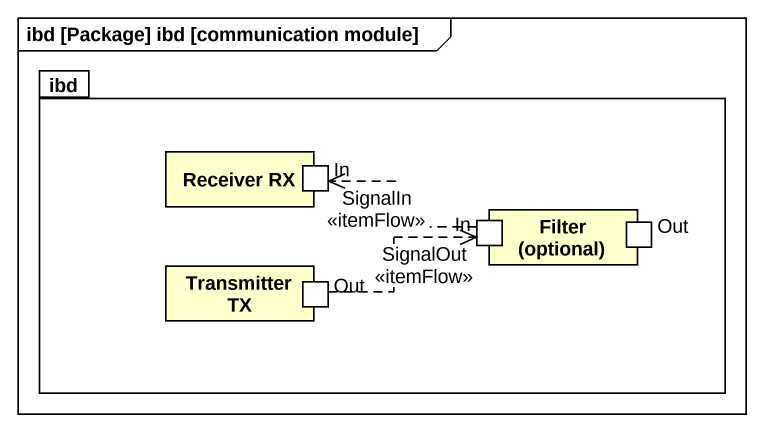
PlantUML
@startuml
mainframe ibd [Package] ibd [communication module]
package ibd {
  rectangle "Receiver RX" as Receiver_RX {
    port In
  }
  rectangle "Filter (optional)" as Filter_optional {
    port "In" as In_2
    port Out
  }
  rectangle "Transmitter TX" as Transmitter_TX {
    port "Out" as Out_2
  }
}
In_2 .left.> In : SignalIn\n<<itemFlow>>
Out_2 .right.> In_2 : SignalOut\n<<itemFlow>>
@enduml
